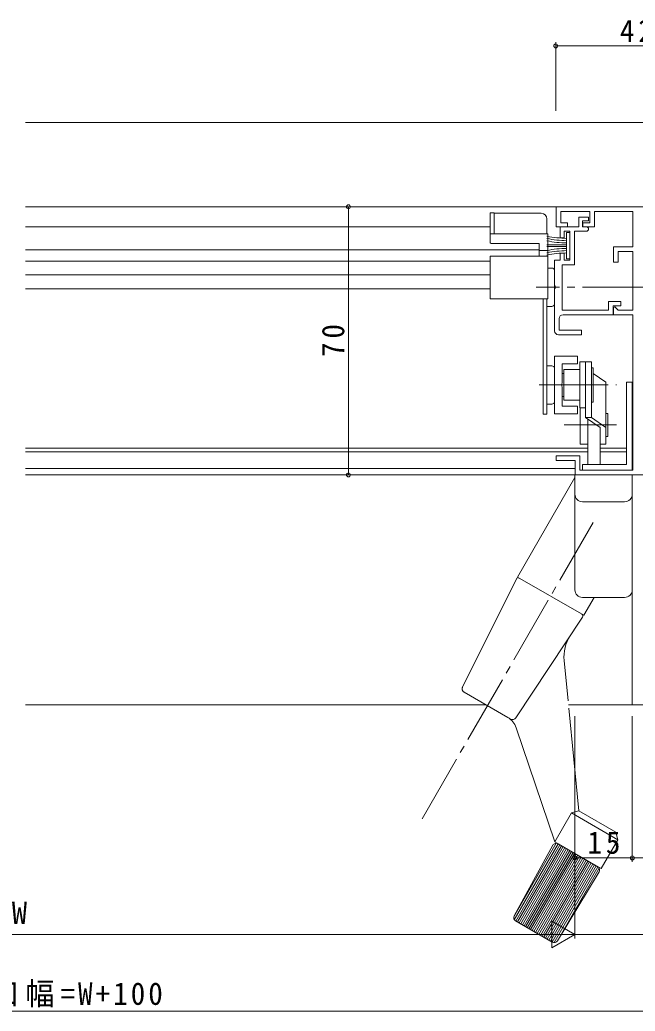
# Model space of a CAD drawing. Units: millimetres, scale not verified. Extents: x -594 to 539, y -420 to 386.
# Drawn here: x 118.3 to 279.1, y -266.4 to -7.6 of the extents above; entities that cross this region are included whole.
import ezdxf
from ezdxf.enums import TextEntityAlignment as Align

# ---------------------------------------------------------------- set-up
doc = ezdxf.new("R2010")
doc.units = ezdxf.units.MM
doc.header["$LTSCALE"] = 2
doc.linetypes.add('CHAIN2', pattern=[12, 9, -1, 1, -1])
doc.linetypes.add('DASHED3', pattern=[4, 3, -1])
for name, color, linetype, lineweight in [('0-3_YKK_11', 7, 'Continuous', 9), ('0-4_YKK_12', 2, 'Continuous', 9), ('0-5_YKK_13', 4, 'Continuous', 9), ('0-6_YKK_D', 6, 'Continuous', 9)]:
    doc.layers.add(name, color=color, linetype=linetype, lineweight=lineweight)
doc.styles.add('ＭＳ ゴシック', font='')
doc.styles.get('ＭＳ ゴシック').set_extended_font_data('MS Gothic')

msp = doc.modelspace()

# ---------------------------------------------------------------- linework, layer by layer
at = {"layer": '0-3_YKK_11'}
for p, q in [((258.418, -56.392), (258.418, -61.592)), ((300.418, -56.392), (258.418, -56.392)), ((259.618, -57.592), (267.218, -57.592)), ((259.618, -60.592), (259.618, -57.592)), ((264.318, -59.092), (266.918, -59.092)), ((264.318, -61.592), (264.318, -59.092)), ((266.918, -59.092), (266.918, -60.092)), ((267.218, -57.592), (267.218, -60.592)), ((268.418, -57.592), (278.418, -57.592)), ((268.418, -61.592), (268.418, -57.592)), ((278.418, -57.592), (278.418, -66.892)), ((258.418, -61.592), (261.418, -61.592)), ((259.518, -61.592), (264.318, -61.592)), ((259.518, -64.542), (259.518, -61.592)), ((261.418, -60.592), (259.618, -60.592)), ((261.418, -61.592), (261.418, -60.592)), ((265.318, -60.092), (265.318, -61.592)), ((266.918, -60.092), (265.318, -60.092)), ((265.318, -61.592), (266.318, -61.592)), ((265.418, -60.592), (265.418, -61.592)), ((267.218, -60.592), (265.418, -60.592)), ((265.418, -61.592), (268.418, -61.592)), ((260.518, -64.542), (259.518, -64.542)), ((260.518, -62.792), (260.518, -64.542)), ((262.018, -62.792), (260.518, -62.792)), ((262.018, -70.292), (262.018, -62.792)), ((263.218, -62.792), (263.218, -71.592)), ((266.318, -62.792), (263.218, -62.792)), ((273.418, -66.892), (273.418, -70.892)), ((278.418, -66.892), (273.418, -66.892)), ((259.518, -68.542), (260.518, -68.542)), ((259.518, -70.292), (259.518, -68.542)), ((260.518, -68.542), (260.518, -70.292)), ((274.618, -68.092), (278.418, -68.092)), ((274.618, -70.892), (274.618, -68.092)), ((278.418, -68.092), (278.418, -83.392)), ((258.018, -70.292), (259.518, -70.292)), ((258.018, -76.934), (258.018, -70.292)), ((260.018, -71.592), (260.018, -83.392)), ((263.218, -71.592), (260.018, -71.592)), ((260.518, -70.292), (262.018, -70.292)), ((273.418, -70.892), (274.618, -70.892)), ((258.138, -77.117), (258.018, -76.934)), ((258.138, -77.667), (258.138, -77.117)), ((258.018, -77.85), (258.138, -77.667)), ((258.018, -88.792), (258.018, -77.85)), ((272.118, -81.092), (275.318, -81.092)), ((272.118, -83.392), (272.118, -81.092)), ((273.318, -82.292), (273.318, -84.592)), ((275.318, -82.292), (273.318, -82.292)), ((273.788, -82.538), (273.418, -82.692)), ((273.418, -82.692), (273.418, -84.592)), ((274.642, -83.392), (273.788, -82.538)), ((275.318, -81.092), (275.318, -82.292)), ((260.018, -83.392), (272.118, -83.392)), ((273.318, -84.592), (260.218, -84.592)), ((273.418, -84.592), (278.418, -84.592)), ((278.418, -83.392), (274.642, -83.392)), ((278.418, -84.592), (278.418, -125.192)), ((259.218, -85.592), (259.218, -88.592)), ((265.018, -89.792), (259.018, -89.792)), ((259.218, -88.592), (265.018, -88.592)), ((265.018, -88.592), (265.018, -89.792)), ((258.018, -95.416), (264.018, -95.416)), ((258.018, -110.416), (258.018, -95.416)), ((264.018, -95.416), (264.018, -97.416)), ((260.018, -97.416), (260.018, -102.458)), ((264.018, -97.416), (260.018, -97.416)), ((260.018, -102.458), (259.898, -102.641)), ((259.898, -102.641), (259.898, -103.191)), ((259.898, -103.191), (260.018, -103.374)), ((260.018, -103.374), (260.018, -108.416)), ((260.018, -108.416), (264.018, -108.416)), ((264.018, -108.416), (264.018, -110.416)), ((264.018, -110.416), (258.018, -110.416)), ((258.418, -121.392), (258.418, -122.592)), ((264.618, -121.392), (258.418, -121.392)), ((264.618, -125.192), (264.618, -121.392)), ((258.418, -122.592), (263.418, -122.592)), ((263.418, -122.592), (263.418, -126.392)), ((263.418, -126.392), (288.418, -126.392)), ((278.418, -125.192), (264.618, -125.192)), ((278.318, -126.392), (278.318, -186.392)), ((279.818, -126.392), (278.318, -126.392)), ((278.318, -186.392), (303.318, -186.392))]:
    msp.add_line(p, q, dxfattribs=at)
for centre, radius, start, end in [((266.318, -62.192), 0.6, 270.00002, 89.99854), ((260.218, -85.592), 1, 90, 179.99998), ((259.018, -88.792), 1, 180, 269.99998)]:
    msp.add_arc(centre, radius, start, end, dxfattribs=at)
at = {"layer": '0-4_YKK_12'}
for p, q in [((119.818, -34.392), (310.32, -34.392)), ((119.818, -56.392), (258.609, -56.392)), ((119.818, -61.592), (241.218, -61.592)), ((119.818, -67.612), (254.018, -67.612)), ((119.818, -70.632), (241.218, -70.632)), ((119.818, -74.132), (241.218, -74.132)), ((119.818, -77.822), (241.218, -77.822)), ((119.818, -119.392), (266.718, -119.392)), ((119.818, -120.392), (266.718, -120.392)), ((269.918, -119.392), (276.818, -119.392)), ((269.918, -120.392), (276.818, -120.392)), ((119.818, -124.692), (263.318, -124.692)), ((263.318, -126.392), (119.818, -126.392)), ((119.818, -186.392), (240.056, -186.392)), ((278.818, -186.392), (261.642, -186.392))]:
    msp.add_line(p, q, dxfattribs=at)
at = {"layer": '0-5_YKK_13'}
for p, q in [((241.218, -57.997), (242.218, -57.997)), ((241.218, -57.997), (241.218, -65.781)), ((242.218, -57.997), (242.218, -63.501)), ((242.218, -58.078), (254.518, -58.078)), ((256.018, -59.578), (256.018, -63.501)), ((241.218, -63.501), (256.218, -63.501)), ((256.218, -80.402), (256.218, -63.501)), ((261.168, -63.097), (262.018, -63.097)), ((261.168, -63.097), (261.168, -69.997)), ((261.168, -69.997), (261.168, -63.097)), ((262.018, -63.097), (262.018, -69.997)), ((241.218, -65.781), (241.449, -66.012)), ((241.449, -66.012), (254.018, -66.012)), ((254.018, -66.012), (254.018, -69.292)), ((256.018, -66.347), (261.168, -66.347)), ((256.018, -66.747), (261.168, -66.747)), ((241.218, -69.292), (241.218, -80.402)), ((241.218, -69.292), (256.218, -69.292)), ((254.018, -67.775), (256.218, -67.775)), ((257.318, -72.392), (256.218, -72.392)), ((261.168, -69.997), (262.018, -69.997)), ((258.018, -73.092), (258.018, -81.692)), ((241.218, -80.402), (256.218, -80.402)), ((255.018, -110.516), (255.018, -80.402)), ((256.018, -80.402), (256.018, -110.516)), ((257.318, -82.392), (256.018, -82.392)), ((257.318, -97.916), (256.018, -97.916)), ((264.618, -96.914), (267.618, -96.914)), ((264.618, -96.914), (264.618, -108.914)), ((266.118, -96.914), (266.118, -111.427)), ((267.618, -96.914), (267.618, -111.427)), ((258.018, -98.616), (258.018, -107.216)), ((260.018, -99.914), (260.418, -99.914)), ((260.418, -98.914), (260.418, -106.914)), ((260.418, -98.914), (264.618, -98.914)), ((267.618, -98.414), (268.118, -98.414)), ((268.118, -98.414), (268.118, -107.414)), ((276.818, -123.692), (276.818, -102.192)), ((276.818, -102.192), (278.318, -102.192)), ((278.318, -102.192), (278.318, -125.192)), ((260.018, -105.914), (260.418, -105.914)), ((257.318, -107.916), (256.018, -107.916)), ((260.418, -106.914), (264.618, -106.914)), ((267.618, -107.414), (268.118, -107.414)), ((256.018, -110.516), (255.018, -110.516)), ((264.618, -108.914), (266.118, -108.914)), ((264.718, -118.333), (264.718, -108.914)), ((271.418, -110.333), (271.918, -110.333)), ((271.918, -110.333), (271.918, -116.333)), ((266.118, -111.427), (269.918, -114.032)), ((266.718, -111.839), (266.718, -123.692)), ((269.918, -114.032), (269.918, -123.692)), ((271.418, -116.333), (271.918, -116.333)), ((264.718, -118.333), (266.718, -118.333)), ((269.918, -118.333), (271.418, -118.333)), ((265.318, -123.692), (276.818, -123.692)), ((265.318, -125.192), (265.318, -123.692)), ((278.318, -126.392), (263.318, -126.392)), ((263.318, -126.392), (263.318, -156.392)), ((278.318, -125.192), (265.318, -125.192)), ((278.318, -156.392), (278.318, -126.392)), ((248.307, -153.051), (263.318, -127.052)), ((276.318, -133.392), (265.318, -133.392)), ((233.96, -181.788), (248.07, -153.526)), ((248.307, -153.051), (265.628, -163.051)), ((265.318, -158.392), (276.318, -158.392)), ((265.628, -163.051), (268.318, -158.392)), ((247.915, -189.845), (265.335, -163.494)), ((260.505, -174.862), (261.541, -185.366)), ((234.355, -183.1), (245.762, -189.686)), ((261.733, -187.307), (264.377, -214.117)), ((258.047, -222.182), (247.999, -192.417)), ((262.397, -214.648), (258.047, -222.182)), ((262.397, -214.648), (264.377, -214.117)), ((262.397, -214.648), (274.521, -221.648)), ((264.377, -214.117), (273.99, -219.667)), ((274.521, -221.648), (273.99, -219.667)), ((258.432, -222.559), (247.353, -241.748)), ((257.555, -223.078), (247.45, -241.493)), ((258.932, -222.693), (247.487, -242.516)), ((259.365, -222.943), (247.865, -242.862)), ((259.798, -223.193), (248.298, -243.112)), ((260.231, -223.443), (248.731, -243.362)), ((260.664, -223.693), (249.164, -243.612)), ((261.097, -223.943), (249.597, -243.862)), ((261.53, -224.193), (250.03, -244.112)), ((261.963, -224.443), (250.463, -244.362)), ((262.396, -224.693), (250.896, -244.612)), ((262.829, -224.943), (251.329, -244.862)), ((269.286, -228.671), (258.932, -222.693)), ((263.262, -225.193), (251.762, -245.112)), ((263.695, -225.443), (252.195, -245.362)), ((264.128, -225.693), (252.628, -245.612)), ((264.561, -225.943), (253.061, -245.862)), ((264.994, -226.193), (253.494, -246.112)), ((265.427, -226.443), (253.927, -246.362)), ((265.86, -226.693), (254.36, -246.612)), ((266.293, -226.943), (254.793, -246.862)), ((266.726, -227.193), (255.226, -247.112)), ((267.159, -227.443), (255.659, -247.362)), ((267.592, -227.693), (256.092, -247.612)), ((268.025, -227.943), (256.525, -247.862)), ((268.458, -228.193), (256.958, -248.112)), ((268.891, -228.443), (257.391, -248.362)), ((269.323, -228.694), (257.891, -248.496)), ((269.641, -230.056), (258.745, -248.014)), ((269.676, -229.083), (258.762, -247.986)), ((247.827, -242.84), (257.39, -248.362))]:
    msp.add_line(p, q, dxfattribs=at)
at = {"layer": '0-5_YKK_13', "linetype": 'CHAIN2'}
for p, q in [((283.318, -77.392), (253.218, -77.392)), ((253.982, -102.914), (274.185, -102.914)), ((260.484, -113.333), (274.185, -113.333)), ((223.383, -216.222), (268.066, -138.828))]:
    msp.add_line(p, q, dxfattribs=at)
at = {"layer": '0-5_YKK_13'}
for points in [[(268.118, -99.952), (271.418, -102.214), (271.418, -118.333)], [(266.118, -111.427), (267.618, -111.427), (271.418, -114.032)], [(274.521, -221.648), (270.171, -229.182), (258.047, -222.182)]]:
    msp.add_lwpolyline(points, dxfattribs=at)
for centre, radius, start, end in [((254.518, -59.578), 1.5, 0, 90), ((261.593, -36.647), 28, 258.51524, 269.13029), ((261.593, -37.247), 28, 258.51524, 269.13029), ((261.593, -37.847), 28, 258.51524, 269.13029), ((261.593, -95.247), 28, 90.86969, 101.48474), ((261.593, -95.847), 28, 90.86969, 101.48474), ((261.593, -96.447), 28, 90.86969, 101.48474), ((257.318, -73.092), 0.7, 0, 90), ((257.318, -81.692), 0.7, 270, 0), ((257.318, -98.616), 0.7, 0, 90), ((257.318, -107.216), 0.7, 270, 0), ((265.318, -131.392), 2, 180, 270), ((276.318, -131.392), 2, 270, 0), ((248.518, -153.749), 0.5, 60, 153.46822), ((265.318, -156.392), 2, 180, 270), ((276.318, -156.392), 2, 270, 0), ((264.918, -163.218), 0.5, 326.53177, 60), ((270.457, -173.88), 10, 146.53177, 185.63374), ((234.855, -182.234), 1, 153.46822, 239.99998), ((243.262, -194.016), 5, 18.65222, 60), ((247.081, -189.293), 1, 239.99998, 326.53177), ((258.432, -223.559), 1, 60, 151.24536), ((268.786, -229.537), 1, 328.75462, 60), ((248.327, -241.974), 1, 151.24536, 239.99998), ((257.89, -247.496), 1, 239.99998, 328.75462)]:
    msp.add_arc(centre, radius, start, end, dxfattribs=at)
at = {"layer": '0-5_YKK_13', "linetype": 'DASHED3'}
msp.add_arc((234.855, -182.234), 1, 153.46822, 239.99998, dxfattribs=at)
at = {"layer": '0-6_YKK_D'}
for p, q in [((258.318, -31.392), (258.318, -13.392)), ((300.318, -14.392), (258.318, -14.392)), ((220.168, -56.392), (203.168, -56.392)), ((204.168, -56.392), (204.168, -126.392)), ((220.168, -126.392), (203.168, -126.392)), ((263.318, -189.392), (263.318, -247.392)), ((263.318, -189.392), (263.318, -247.392)), ((278.318, -189.392), (278.318, -227.392)), ((278.318, -189.392), (278.318, -227.392)), ((278.318, -226.392), (263.318, -226.392)), ((278.318, -226.392), (288.318, -226.392)), ((257.256, -242.892), (257.256, -249.892)), ((263.318, -246.392), (257.256, -242.892)), ((-19.681, -246.392), (256.318, -246.392)), ((263.318, -246.392), (251.194, -246.392)), ((263.318, -246.392), (257.256, -249.892)), ((263.318, -246.392), (313.318, -246.392)), ((-76.681, -266.392), (313.318, -266.392))]:
    msp.add_line(p, q, dxfattribs=at)
for centre in [(258.318, -14.392), (204.168, -56.392), (204.168, -126.392), (263.318, -226.392), (278.318, -226.392), (278.318, -226.392)]:
    msp.add_circle(centre, 0.51, dxfattribs=at)

# ---------------------------------------------------------------- texts
at = {"layer": '0-6_YKK_D', "color": 7, "style": 'ＭＳ ゴシック'}
msp.add_text('W', height=5.865, dxfattribs=at).set_placement((116.228, -245.392), align=Align.BOTTOM_LEFT)
at = {"layer": '0-6_YKK_D', "color": 7, "char_height": 5.865, "attachment_point": 7, "style": 'ＭＳ ゴシック'}
for s, insert in [('\\T1.27;\\W0.95;42', (275.094, -13.392)), ('\\T1.27;\\W0.95;15', (266.594, -225.392)), ('\\T1.21;\\W0.95;ALC開口幅=W+100', (87.599, -265.392))]:
    msp.add_mtext(s, dxfattribs=dict(at, insert=insert))
at = {"layer": '0-6_YKK_D', "color": 7, "insert": (203.168, -95.616), "char_height": 5.865, "attachment_point": 7, "rotation": 90, "style": 'ＭＳ ゴシック'}
msp.add_mtext('\\T1.27;\\W0.95;70', dxfattribs=at)

doc.saveas('drawing.dxf')
